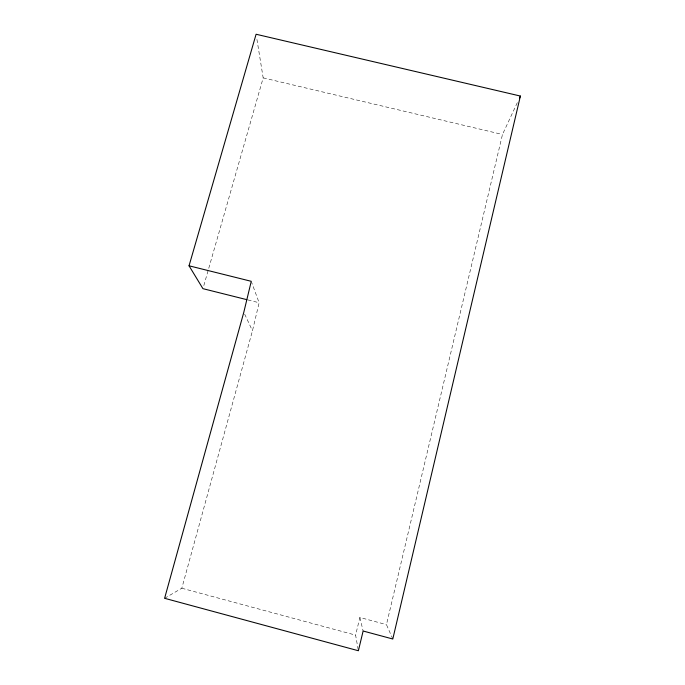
<?xml version="1.0" encoding="UTF-8"?>
<svg xmlns="http://www.w3.org/2000/svg" width="685" height="685" viewBox="0 0 685 685"><rect width="100%" height="100%" fill="white"/><g stroke="black" fill="none" stroke-linecap="round" stroke-linejoin="round"><path stroke-width="0.51" stroke-dasharray="3.42 2.57" d="M392.796 639.002L386.451 624.617L502.482 134.474L518.151 100.858M164.606 598.296L181.816 588.235L252.457 330.778L259.127 302.744L251.609 282.288M358.195 649.705L355.609 635.123L359.873 617.476L386.451 624.617M203.822 285.576L263.177 77.884L256.601 37.367M263.177 77.884L502.482 134.474M247.884 299.927L259.127 302.744M181.816 588.235L355.609 635.123M244.673 314.124L252.457 330.778M359.873 617.476L363.127 631.013"/><path stroke-width="1.03" d="M520.394 96.054L392.796 639.002L363.127 631.013L358.383 650.75L164.606 598.296L243.809 312.274L251.258 281.312L189.043 265.797L256.096 34.25L520.394 96.054L519.495 97.972M246.865 299.67L202.94 288.668L189.043 265.797"/></g></svg>
